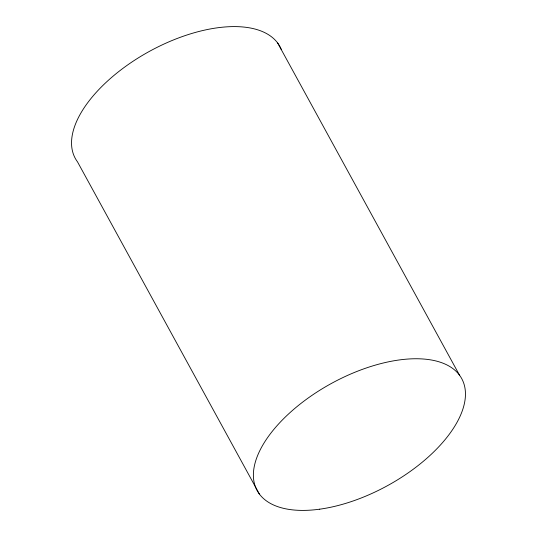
<?xml version="1.0" encoding="UTF-8"?>
<svg xmlns="http://www.w3.org/2000/svg" width="537" height="537" viewBox="0 0 537 537"><rect width="100%" height="100%" fill="white"/><g stroke="black" fill="none" stroke-linecap="round" stroke-linejoin="round"><path stroke-width="0.81" d="M277.683 43.041L459.524 375.188M259.317 493.959L77.476 161.812A116.603 58.298 -28.7 0 1 148.991 51.612A116.603 58.298 -28.7 0 1 281.287 49.458M319.716 509.183A116.603 58.298 -28.7 0 0 464.424 385.532A116.603 58.298 -28.7 0 0 294.128 409.006A116.603 58.298 -28.7 0 0 319.716 509.183"/></g></svg>
